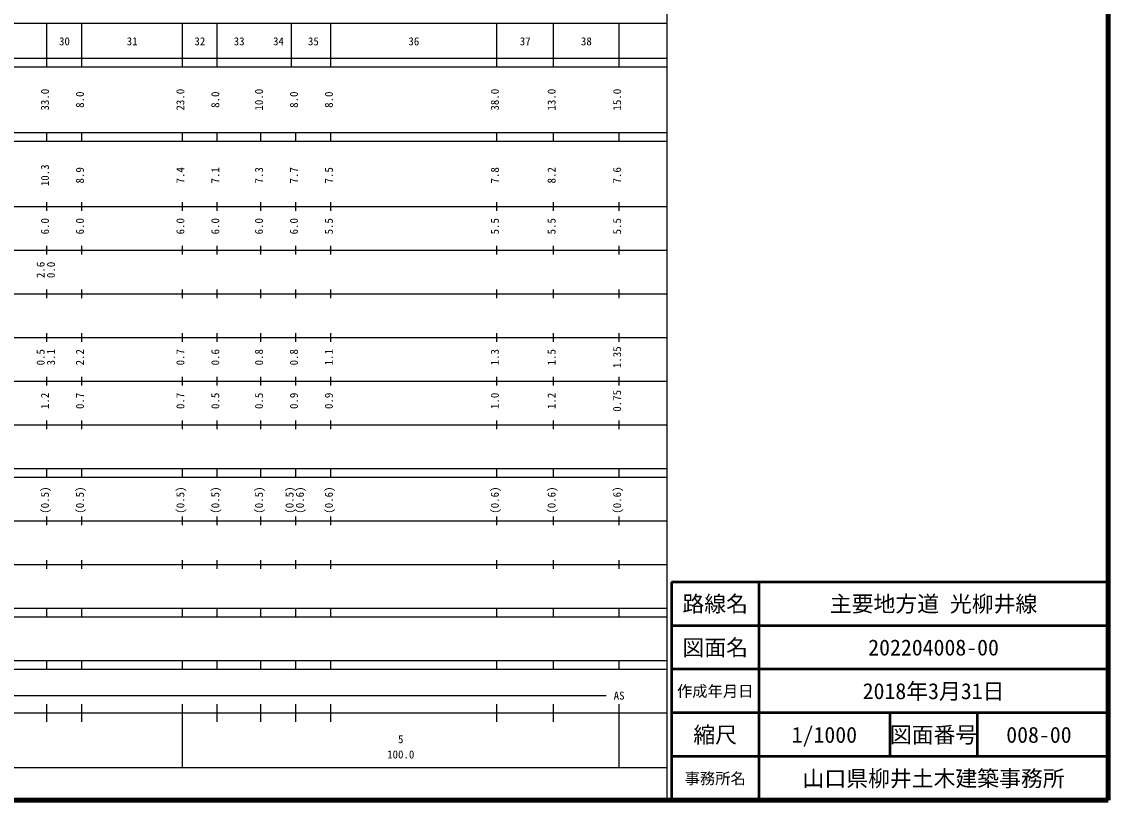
# Model space of a CAD drawing. Units: millimetres on the paper, enlarged 1000 times. Extents: x 40000 to 680000, y 20000 to 380000.
# Drawn here: x 431219 to 680000, y 20000 to 198357 of the extents above; entities that cross this region are included whole.
import ezdxf
from ezdxf.enums import TextEntityAlignment as Align

# ---------------------------------------------------------------- set-up
doc = ezdxf.new("R2010")
doc.units = ezdxf.units.MM
doc.header["$LTSCALE"] = 1000
for name, color, linetype, lineweight in [('M-TTL', 2, 'Continuous', 140), ('M-TTL-BAND', 7, 'Continuous', 25), ('M-TTL-FRAM', 2, 'Continuous', 50), ('M-TTL-LINE', 7, 'Continuous', 50)]:
    doc.layers.add(name, color=color, linetype=linetype, lineweight=lineweight)
doc.layers.add('M-TTL-TXT', color=7, linetype='Continuous')
doc.styles.add('ＭＳ ゴシック', font='')
doc.styles.get('ＭＳ ゴシック').set_extended_font_data('MS Gothic')

msp = doc.modelspace()

# ---------------------------------------------------------------- linework, layer by layer
at = {"layer": 'M-TTL'}
for p, q in [((680000, 20000), (680000, 380000)), ((40000, 20000), (680000, 20000))]:
    msp.add_line(p, q, dxfattribs=at)
at = {"layer": 'M-TTL-BAND'}
for p, q in [((579000, 20000), (579000, 370000)), ((68000, 198000), (579000, 198000)), ((437000, 188000), (437000, 198000)), ((445000, 188000), (445000, 198000)), ((468000, 188000), (468000, 198000)), ((476000, 188000), (476000, 198000)), ((493000, 188000), (493000, 198000)), ((502000, 188000), (502000, 198000)), ((540000, 188000), (540000, 198000)), ((553000, 188000), (553000, 198000)), ((568000, 188000), (568000, 198000)), ((40000, 190000), (579000, 190000)), ((40000, 188000), (579000, 188000)), ((40000, 173000), (579000, 173000)), ((437000, 171000), (437000, 173000)), ((445000, 171000), (445000, 173000)), ((468000, 171000), (468000, 173000)), ((476000, 171000), (476000, 173000)), ((486000, 171000), (486000, 173000)), ((494000, 171000), (494000, 173000)), ((502000, 171000), (502000, 173000)), ((540000, 171000), (540000, 173000)), ((553000, 171000), (553000, 173000)), ((568000, 171000), (568000, 173000)), ((40000, 171000), (579000, 171000)), ((437000, 155000), (437000, 157000)), ((445000, 155000), (445000, 157000)), ((468000, 155000), (468000, 157000)), ((476000, 155000), (476000, 157000)), ((486000, 155000), (486000, 157000)), ((494000, 155000), (494000, 157000)), ((502000, 155000), (502000, 157000)), ((540000, 155000), (540000, 157000)), ((553000, 155000), (553000, 157000)), ((568000, 155000), (568000, 157000)), ((40000, 156000), (579000, 156000)), ((437000, 145000), (437000, 147000)), ((445000, 145000), (445000, 147000)), ((468000, 145000), (468000, 147000)), ((476000, 145000), (476000, 147000)), ((486000, 145000), (486000, 147000)), ((494000, 145000), (494000, 147000)), ((502000, 145000), (502000, 147000)), ((540000, 145000), (540000, 147000)), ((553000, 145000), (553000, 147000)), ((568000, 145000), (568000, 147000)), ((46000, 146000), (579000, 146000)), ((437000, 135000), (437000, 137000)), ((445000, 135000), (445000, 137000)), ((468000, 135000), (468000, 137000)), ((476000, 135000), (476000, 137000)), ((486000, 135000), (486000, 137000)), ((494000, 135000), (494000, 137000)), ((502000, 135000), (502000, 137000)), ((540000, 135000), (540000, 137000)), ((553000, 135000), (553000, 137000)), ((568000, 135000), (568000, 137000)), ((52000, 136000), (579000, 136000)), ((437000, 125000), (437000, 127000)), ((445000, 125000), (445000, 127000)), ((468000, 125000), (468000, 127000)), ((476000, 125000), (476000, 127000)), ((486000, 125000), (486000, 127000)), ((494000, 125000), (494000, 127000)), ((502000, 125000), (502000, 127000)), ((540000, 125000), (540000, 127000)), ((553000, 125000), (553000, 127000)), ((568000, 125000), (568000, 127000)), ((46000, 126000), (579000, 126000)), ((437000, 115000), (437000, 117000)), ((445000, 115000), (445000, 117000)), ((468000, 115000), (468000, 117000)), ((476000, 115000), (476000, 117000)), ((486000, 115000), (486000, 117000)), ((494000, 115000), (494000, 117000)), ((502000, 115000), (502000, 117000)), ((540000, 115000), (540000, 117000)), ((553000, 115000), (553000, 117000)), ((568000, 115000), (568000, 117000)), ((52000, 116000), (579000, 116000)), ((437000, 105000), (437000, 107000)), ((445000, 105000), (445000, 107000)), ((468000, 105000), (468000, 107000)), ((476000, 105000), (476000, 107000)), ((486000, 105000), (486000, 107000)), ((494000, 105000), (494000, 107000)), ((502000, 105000), (502000, 107000)), ((540000, 105000), (540000, 107000)), ((553000, 105000), (553000, 107000)), ((568000, 105000), (568000, 107000)), ((46000, 106000), (579000, 106000)), ((40000, 96000), (579000, 96000)), ((437000, 94000), (437000, 96000)), ((445000, 94000), (445000, 96000)), ((468000, 94000), (468000, 96000)), ((476000, 94000), (476000, 96000)), ((486000, 94000), (486000, 96000)), ((494000, 94000), (494000, 96000)), ((502000, 94000), (502000, 96000)), ((540000, 94000), (540000, 96000)), ((553000, 94000), (553000, 96000)), ((568000, 94000), (568000, 96000)), ((40000, 94000), (579000, 94000)), ((437000, 83000), (437000, 85000)), ((445000, 83000), (445000, 85000)), ((468000, 83000), (468000, 85000)), ((476000, 83000), (476000, 85000)), ((486000, 83000), (486000, 85000)), ((494000, 83000), (494000, 85000)), ((502000, 83000), (502000, 85000)), ((540000, 83000), (540000, 85000)), ((553000, 83000), (553000, 85000)), ((568000, 83000), (568000, 85000)), ((49000, 84000), (579000, 84000)), ((437000, 73000), (437000, 75000)), ((445000, 73000), (445000, 75000)), ((468000, 73000), (468000, 75000)), ((476000, 73000), (476000, 75000)), ((486000, 73000), (486000, 75000)), ((494000, 73000), (494000, 75000)), ((502000, 73000), (502000, 75000)), ((540000, 73000), (540000, 75000)), ((553000, 73000), (553000, 75000)), ((568000, 73000), (568000, 75000)), ((40000, 74000), (579000, 74000)), ((40000, 64000), (579000, 64000)), ((437000, 62000), (437000, 64000)), ((445000, 62000), (445000, 64000)), ((468000, 62000), (468000, 64000)), ((476000, 62000), (476000, 64000)), ((486000, 62000), (486000, 64000)), ((494000, 62000), (494000, 64000)), ((502000, 62000), (502000, 64000)), ((540000, 62000), (540000, 64000)), ((553000, 62000), (553000, 64000)), ((568000, 62000), (568000, 64000)), ((40000, 62000), (579000, 62000)), ((40000, 52000), (579000, 52000)), ((40000, 50000), (579000, 50000)), ((437000, 50000), (437000, 52000)), ((445000, 50000), (445000, 52000)), ((468000, 50000), (468000, 52000)), ((476000, 50000), (476000, 52000)), ((486000, 50000), (486000, 52000)), ((494000, 50000), (494000, 52000)), ((502000, 50000), (502000, 52000)), ((540000, 50000), (540000, 52000)), ((553000, 50000), (553000, 52000)), ((568000, 50000), (568000, 52000)), ((71000, 44000), (565000, 44000)), ((40000, 40000), (579000, 40000)), ((437000, 38000), (437000, 42000)), ((445000, 38000), (445000, 42000)), ((468000, 27500), (468000, 42000)), ((476000, 38000), (476000, 42000)), ((486000, 38000), (486000, 42000)), ((494000, 38000), (494000, 42000)), ((502000, 38000), (502000, 42000)), ((540000, 38000), (540000, 42000)), ((553000, 38000), (553000, 42000)), ((568000, 27500), (568000, 42000)), ((68000, 27500), (579000, 27500))]:
    msp.add_line(p, q, dxfattribs=at)
at = {"layer": 'M-TTL-FRAM'}
for p, q in [((680000, 70000), (580000, 70000)), ((580000, 70000), (580000, 20000))]:
    msp.add_line(p, q, dxfattribs=at)
at = {"layer": 'M-TTL-LINE'}
for p, q in [((600000, 70000), (600000, 20000)), ((680000, 60000), (580000, 60000)), ((680000, 50000), (580000, 50000)), ((680000, 40000), (580000, 40000)), ((630000, 40000), (630000, 30000)), ((650000, 40000), (650000, 30000)), ((680000, 30000), (580000, 30000))]:
    msp.add_line(p, q, dxfattribs=at)

# ---------------------------------------------------------------- texts
at = {"layer": 'M-TTL-BAND', "style": 'ＭＳ ゴシック'}
for s, p in [('30', (441000, 192405)), ('31', (456500, 192405)), ('32', (472000, 192405)), ('33', (481000, 192405)), ('34', (490000, 192405)), ('35', (498000, 192405)), ('36', (521000, 192405)), ('37', (546500, 192405)), ('38', (560500, 192405)), ('AS', (568000, 42500)), ('5', (518000, 32523)), ('100.0', (518000, 29033))]:
    msp.add_text(s, height=1833, dxfattribs=at).set_placement(p, align=Align.BOTTOM_CENTER)
for s, p in [('33.0', (438000, 180500)), ('8.0', (446000, 180500)), ('23.0', (469000, 180500)), ('8.0', (477000, 180500)), ('10.0', (487000, 180500)), ('8.0', (495000, 180500)), ('8.0', (503000, 180500)), ('38.0', (541000, 180500)), ('13.0', (554000, 180500)), ('15.0', (569000, 180500)), ('10.3', (438000, 163174)), ('8.9', (446000, 163174)), ('7.4', (469000, 163174)), ('7.1', (477000, 163174)), ('7.3', (487000, 163174)), ('7.7', (495000, 163174)), ('7.5', (503000, 163174)), ('7.8', (541000, 163174)), ('8.2', (554000, 163174)), ('7.6', (569000, 163174)), ('6.0', (438000, 151500)), ('6.0', (446000, 151500)), ('6.0', (469000, 151500)), ('6.0', (477000, 151500)), ('6.0', (487000, 151500)), ('6.0', (495000, 151500)), ('5.5', (503000, 151500)), ('5.5', (541000, 151500)), ('5.5', (554000, 151500)), ('5.5', (569000, 151500)), ('2.6', (437000, 141500)), ('0.0', (439370, 141500)), ('0.5', (437000, 121500)), ('3.1', (439370, 121500)), ('2.2', (446000, 121500)), ('0.7', (469000, 121500)), ('0.6', (477000, 121500)), ('0.8', (487000, 121500)), ('0.8', (495000, 121500)), ('1.1', (503000, 121500)), ('1.3', (541000, 121500)), ('1.5', (554000, 121500)), ('1.35', (569000, 121500)), ('1.2', (438000, 111500)), ('0.7', (446000, 111500)), ('0.7', (469000, 111500)), ('0.5', (477000, 111500)), ('0.5', (487000, 111500)), ('0.9', (495000, 111500)), ('0.9', (503000, 111500)), ('1.0', (541000, 111500)), ('1.2', (554000, 111500)), ('0.75', (569000, 111500)), ('(0.5)', (438000, 88764)), ('(0.5)', (446000, 88764)), ('(0.5)', (469000, 88764)), ('(0.5)', (477000, 88764)), ('(0.5)', (487000, 88764)), ('(0.5)', (494000, 88764)), ('(0.6)', (496370, 88764)), ('(0.6)', (503000, 88764)), ('(0.6)', (541000, 88764)), ('(0.6)', (554000, 88764)), ('(0.6)', (569000, 88764))]:
    msp.add_text(s, height=1833, rotation=90, dxfattribs=at).set_placement(p, align=Align.BOTTOM_CENTER)
at = {"layer": 'M-TTL-TXT', "style": 'ＭＳ ゴシック'}
for s, height, p in [('路線名', 3666, (590000, 65000)), ('路線名', 3666, (590000, 65000)), ('主要地方道 光柳井線', 3666, (640000, 65000)), ('図面名', 3666, (590000, 55000)), ('図面名', 3666, (590000, 55000)), ('202204008-00', 3666, (640000, 55000)), ('2018年3月31日', 3666, (640000, 45000)), ('作成年月日', 2566, (590000, 45000)), ('作成年月日', 2566, (590000, 45000)), ('縮尺', 3666, (590000, 35000)), ('縮尺', 3666, (590000, 35000)), ('1/1000', 3666, (615000, 35000)), ('図面番号', 3666, (640000, 35000)), ('図面番号', 3666, (640000, 35000)), ('008-00', 3666, (664125, 35000)), ('山口県柳井土木建築事務所', 3666, (640000, 25000)), ('事務所名', 2566, (590000, 25000)), ('事務所名', 2566, (590000, 25000))]:
    msp.add_text(s, height=height, dxfattribs=at).set_placement(p, align=Align.MIDDLE_CENTER)

doc.saveas('drawing.dxf')
